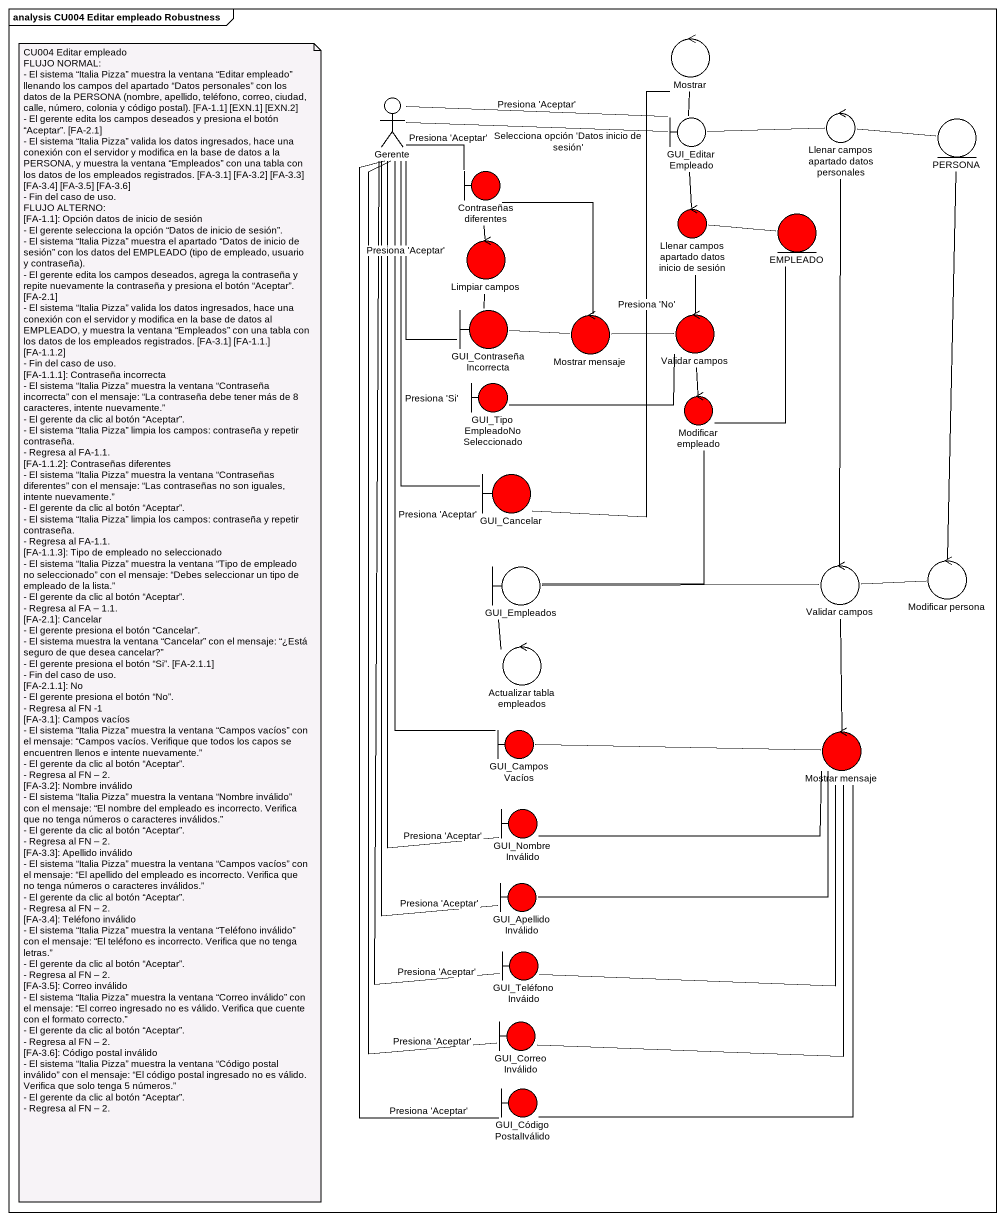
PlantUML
@startuml
mainframe analysis CU004 Editar empleado Robustness
control Mostrar
actor Gerente
boundary GUI_EditarEmpleado
control "Llenar campos apartado datos personales" as Llenar_campos_apartado
entity PERSONA
boundary "Contraseñas diferentes" as Contraseñas_diferentes #FF0000
control "Llenar campos apartado datos inicio de sesión" as Llenar_campos_apartado_2 #FF0000
entity EMPLEADO #FF0000
control "Limpiar campos" as Limpiar_campos #FF0000
boundary GUI_ContraseñaIncorrecta #FF0000
control "Mostrar mensaje" as Mostrar_mensaje #FF0000
control "Validar campos" as Validar_campos #FF0000
boundary "GUI_TipoEmpleadoNoSeleccionado" as GUI_TipoEmpleadoNoSelecciona #FF0000
control "Modificar empleado" as Modificar_empleado #FF0000
boundary GUI_Cancelar #FF0000
boundary GUI_Empleados
control "Validar campos" as Validar_campos_2
control "Modificar persona" as Modificar_persona
control "Actualizar tabla empleados" as Actualizar_tabla_empleados
boundary GUI_CamposVacíos #FF0000
control "Mostrar mensaje" as Mostrar_mensaje_2 #FF0000
boundary GUI_NombreInválido #FF0000
boundary GUI_ApellidoInválido #FF0000
boundary GUI_TeléfonoInváido #FF0000
boundary GUI_CorreoInválido #FF0000
boundary GUI_CódigoPostalIválido #FF0000
Mostrar -- GUI_EditarEmpleado
Gerente -right- GUI_EditarEmpleado : Presiona 'Aceptar'
Gerente -right- GUI_EditarEmpleado : Selecciona opción 'Datos inicio de sesión'
Gerente -- Contraseñas_diferentes : Presiona 'Aceptar'
Gerente -- GUI_ContraseñaIncorrecta : Presiona 'Aceptar'
Gerente -- GUI_Cancelar : Presiona 'Si'
Gerente -- GUI_CamposVacíos : Presiona 'Aceptar'
Gerente -- GUI_NombreInválido : Presiona 'Aceptar'
Gerente -- GUI_ApellidoInválido : Presiona 'Aceptar'
Gerente -- GUI_TeléfonoInváido : Presiona 'Aceptar'
Gerente -- GUI_CorreoInválido : Presiona 'Aceptar'
Gerente -- GUI_CódigoPostalIválido : Presiona 'Aceptar'
GUI_EditarEmpleado -right- Llenar_campos_apartado
GUI_EditarEmpleado -- Llenar_campos_apartado_2
Llenar_campos_apartado -right- PERSONA
Llenar_campos_apartado -- Validar_campos_2
Contraseñas_diferentes -- Limpiar_campos
Llenar_campos_apartado_2 -right- EMPLEADO
Llenar_campos_apartado_2 -- Validar_campos
GUI_ContraseñaIncorrecta -up- Limpiar_campos
GUI_ContraseñaIncorrecta -right- Mostrar_mensaje
Mostrar_mensaje -up- Contraseñas_diferentes
Validar_campos -left- Mostrar_mensaje
Validar_campos -left- GUI_TipoEmpleadoNoSelecciona
Validar_campos -- Modificar_empleado
Modificar_empleado -up- EMPLEADO
Modificar_empleado -- GUI_Empleados
GUI_Cancelar -up- Mostrar : Presiona 'No'
GUI_Empleados -- Actualizar_tabla_empleados
Validar_campos_2 -left- GUI_Empleados
Validar_campos_2 -right- Modificar_persona
Validar_campos_2 -- Mostrar_mensaje_2
Modificar_persona -up- PERSONA
Mostrar_mensaje_2 -left- GUI_CamposVacíos
Mostrar_mensaje_2 -left- GUI_NombreInválido
Mostrar_mensaje_2 -left- GUI_ApellidoInválido
GUI_TeléfonoInváido -up- Mostrar_mensaje_2
GUI_CorreoInválido -up- Mostrar_mensaje_2
GUI_CódigoPostalIválido -up- Mostrar_mensaje_2
note as N1
  CU004 Editar empleado
  FLUJO NORMAL:
  - El sistema “Italia Pizza” muestra la ventana “Editar empleado” llenando los campos del apartado “Datos personales” con los datos de la PERSONA (nombre, apellido, teléfono, correo, ciudad, calle, número, colonia y código postal). [FA-1.1] [EXN.1] [EXN.2]
  - El gerente edita los campos deseados y presiona el botón “Aceptar”. [FA-2.1]
  - El sistema “Italia Pizza” valida los datos ingresados, hace una conexión con el servidor y modifica en la base de datos a la PERSONA, y muestra la ventana “Empleados” con una tabla con los datos de los empleados registrados. [FA-3.1] [FA-3.2] [FA-3.3] [FA-3.4] [FA-3.5] [FA-3.6]
  - Fin del caso de uso.
  FLUJO ALTERNO:
  [FA-1.1]: Opción datos de inicio de sesión
  - El gerente selecciona la opción “Datos de inicio de sesión”.
  - El sistema “Italia Pizza” muestra el apartado “Datos de inicio de sesión” con los datos del EMPLEADO (tipo de empleado, usuario y contraseña).
  - El gerente edita los campos deseados, agrega la contraseña y repite nuevamente la contraseña y presiona el botón “Aceptar”. [FA-2.1]
  - El sistema “Italia Pizza” valida los datos ingresados, hace una conexión con el servidor y modifica en la base de datos al EMPLEADO, y muestra la ventana “Empleados” con una tabla con los datos de los empleados registrados. [FA-3.1] [FA-1.1.] [FA-1.1.2]
  - Fin del caso de uso.
  [FA-1.1.1]: Contraseña incorrecta
  - El sistema “Italia Pizza” muestra la ventana “Contraseña incorrecta” con el mensaje: “La contraseña debe tener más de 8 caracteres, intente nuevamente.”
  - El gerente da clic al botón “Aceptar”.
  - El sistema “Italia Pizza” limpia los campos: contraseña y repetir contraseña.
  - Regresa al FA-1.1.
  [FA-1.1.2]: Contraseñas diferentes
  - El sistema “Italia Pizza” muestra la ventana “Contraseñas diferentes” con el mensaje: “Las contraseñas no son iguales, intente nuevamente.”
  - El gerente da clic al botón “Aceptar”.
  - El sistema “Italia Pizza” limpia los campos: contraseña y repetir contraseña.
  - Regresa al FA-1.1.
  [FA-1.1.3]: Tipo de empleado no seleccionado
  - El sistema “Italia Pizza” muestra la ventana “Tipo de empleado no seleccionado” con el mensaje: “Debes seleccionar un tipo de empleado de la lista.”
  - El gerente da clic al botón “Aceptar”.
  - Regresa al FA – 1.1.
  [FA-2.1]: Cancelar
  - El gerente presiona el botón “Cancelar”.
  - El sistema muestra la ventana “Cancelar” con el mensaje: “¿Está seguro de que desea cancelar?”
  - El gerente presiona el botón “Si”. [FA-2.1.1]
  - Fin del caso de uso.
  [FA-2.1.1]: No
  - El gerente presiona el botón “No”.
  - Regresa al FN -1
  [FA-3.1]: Campos vacíos
  - El sistema “Italia Pizza” muestra la ventana “Campos vacíos” con el mensaje: “Campos vacíos. Verifique que todos los capos se encuentren llenos e intente nuevamente.”
  - El gerente da clic al botón “Aceptar”.
  - Regresa al FN – 2.
  [FA-3.2]: Nombre inválido
  - El sistema “Italia Pizza” muestra la ventana “Nombre inválido” con el mensaje: “El nombre del empleado es incorrecto. Verifica que no tenga números o caracteres inválidos.”
  - El gerente da clic al botón “Aceptar”.
  - Regresa al FN – 2.
  [FA-3.3]: Apellido inválido
  - El sistema “Italia Pizza” muestra la ventana “Campos vacíos” con el mensaje: “El apellido del empleado es incorrecto. Verifica que no tenga números o caracteres inválidos.”
  - El gerente da clic al botón “Aceptar”.
  - Regresa al FN – 2.
  [FA-3.4]: Teléfono inválido
  - El sistema “Italia Pizza” muestra la ventana “Teléfono inválido” con el mensaje: “El teléfono es incorrecto. Verifica que no tenga letras.”
  - El gerente da clic al botón “Aceptar”.
  - Regresa al FN – 2.
  [FA-3.5]: Correo inválido
  - El sistema “Italia Pizza” muestra la ventana “Correo inválido” con el mensaje: “El correo ingresado no es válido. Verifica que cuente con el formato correcto.”
  - El gerente da clic al botón “Aceptar”.
  - Regresa al FN – 2.
  [FA-3.6]: Código postal inválido
  - El sistema “Italia Pizza” muestra la ventana “Código postal inválido” con el mensaje: “El código postal ingresado no es válido. Verifica que solo tenga 5 números.”
  - El gerente da clic al botón “Aceptar”.
  - Regresa al FN – 2.
end note
@enduml
